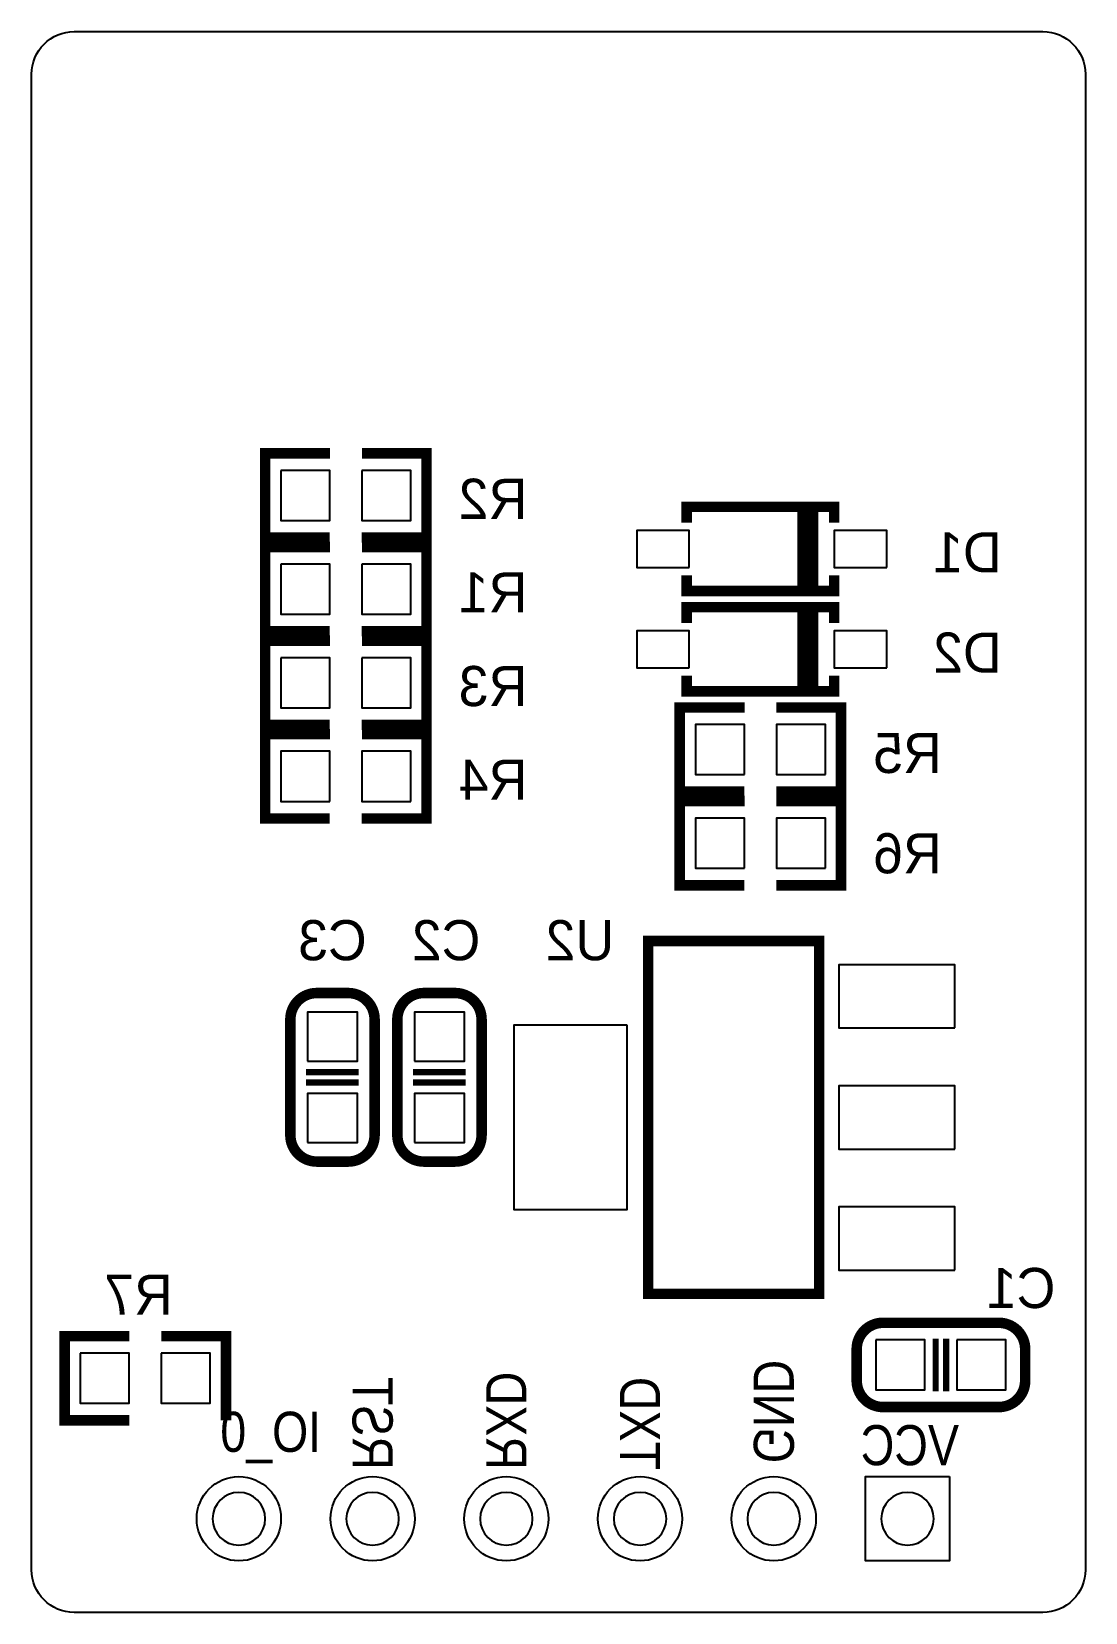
# Model space of a CAD drawing. Extents: x 0.5 to 20.5, y 0 to 30.
import ezdxf
from ezdxf.enums import TextEntityAlignment as Align

# ---------------------------------------------------------------- set-up
doc = ezdxf.new("R2010")
doc.units = 0
for name, color, linetype in [('BG_OUTLINE', 6, 'CONTINUOUS'), ('BO_SILKSCREEN_BOTTOM', 4, 'CONTINUOUS'), ('PG_SILKSCREEN_BOTTOM', 4, 'CONTINUOUS'), ('PIN_BOTTOM', 111, 'CONTINUOUS'), ('RE_DISPLAY_TOP', 142, 'CONTINUOUS'), ('RE_SILKSCREEN_BOTTOM', 4, 'CONTINUOUS')]:
    doc.layers.add(name, color=color, linetype=linetype)

msp = doc.modelspace()

# ---------------------------------------------------------------- linework, layer by layer
at = {"layer": 'BG_OUTLINE'}
msp.add_lwpolyline([(19.716013, 30.015993, -0.414199), (20.523987, 29.208019), (20.523987, 0.807999, -0.414216), (19.715988, 0), (1.315999, 0, -0.414213), (0.508, 0.807999), (0.508, 29.207993, -0.414215), (1.315999, 30.015993)], format="xyb", close=True, dxfattribs=at)
msp.add_lwpolyline([(19.716013, 30.015993, -0.414199), (20.523987, 29.208019), (20.523987, 0.807999, -0.414216), (19.715988, 0), (1.315999, 0, -0.414213), (0.508, 0.807999), (0.508, 29.207993, -0.414215), (1.315999, 30.015993)], format="xyb", close=True, dxfattribs=at)
at = {"layer": 'PG_SILKSCREEN_BOTTOM'}
for points, const_width in [([(6.171997, 20.409002), (4.944999, 20.409002), (4.944999, 22.008998), (6.177001, 22.008998)], 0.2), ([(6.782003, 22.008998), (8.009001, 22.008998), (8.009001, 20.409002), (6.776999, 20.409002)], 0.2), ([(12.951003, 20.692999), (12.951003, 20.992998), (15.750997, 20.992998), (15.750997, 20.692999)], 0.2), ([(15.250998, 20.892999), (15.250998, 19.493001)], 0.399999), ([(6.171997, 18.631002), (4.944999, 18.631002), (4.944999, 20.230998), (6.177001, 20.230998)], 0.2), ([(6.782003, 20.230998), (8.009001, 20.230998), (8.009001, 18.631002), (6.776999, 18.631002)], 0.2), ([(15.750997, 19.693001), (15.750997, 19.393002), (12.951003, 19.393002), (12.951003, 19.693001)], 0.2), ([(12.951003, 18.787999), (12.951003, 19.087998), (15.750997, 19.087998), (15.750997, 18.787999)], 0.2), ([(15.250998, 18.987999), (15.250998, 17.588001)], 0.399999), ([(6.171997, 16.853002), (4.944999, 16.853002), (4.944999, 18.452998), (6.177001, 18.452998)], 0.2), ([(6.782003, 18.452998), (8.009001, 18.452998), (8.009001, 16.853002), (6.776999, 16.853002)], 0.2), ([(15.750997, 17.788001), (15.750997, 17.488002), (12.951003, 17.488002), (12.951003, 17.788001)], 0.2), ([(14.045997, 15.583002), (12.818999, 15.583002), (12.818999, 17.182998), (14.051001, 17.182998)], 0.2), ([(14.656003, 17.182998), (15.883001, 17.182998), (15.883001, 15.583002), (14.650999, 15.583002)], 0.2), ([(6.171997, 15.075002), (4.944999, 15.075002), (4.944999, 16.674998), (6.177001, 16.674998)], 0.2), ([(6.782003, 16.674998), (8.009001, 16.674998), (8.009001, 15.075002), (6.776999, 15.075002)], 0.2), ([(14.045997, 13.805002), (12.818999, 13.805002), (12.818999, 15.404998), (14.051001, 15.404998)], 0.2), ([(14.656003, 15.404998), (15.883001, 15.404998), (15.883001, 13.805002), (14.650999, 13.805002)], 0.2), ([(12.21801, 6.047994), (12.21801, 12.748006), (15.46799, 12.748006), (15.46799, 6.047994), (12.21801, 6.047994)], 0.2), ([(5.723001, 10.26), (6.722999, 10.26)], 0.11999), ([(7.755001, 10.26), (8.754999, 10.26)], 0.11999), ([(6.722999, 10.06), (5.723001, 10.06)], 0.11999), ([(8.754999, 10.06), (7.755001, 10.06)], 0.11999), ([(2.361997, 3.645002), (1.134999, 3.645002), (1.134999, 5.244998), (2.367001, 5.244998)], 0.2), ([(2.972003, 5.244998), (4.199001, 5.244998), (4.199001, 3.645002)], 0.2), ([(17.68, 4.199001), (17.68, 5.198999)], 0.11999), ([(17.88, 5.198999), (17.88, 4.199001)], 0.11999)]:
    msp.add_lwpolyline(points, dxfattribs=dict(at, const_width=const_width))
at = {"layer": 'PG_SILKSCREEN_BOTTOM', "const_width": 0.2}
for points in [[(7.022998, 9.060002), (7.022998, 11.259998, 0.414222), (6.522999, 11.759997), (5.923001, 11.759997, 0.414214), (5.423002, 11.259998), (5.423002, 9.060002, 0.414206), (5.923001, 8.560003), (6.522999, 8.560003, 0.414215), (7.022998, 9.060002)], [(9.054998, 9.060002), (9.054998, 11.259998, 0.41422), (8.554999, 11.759997), (7.955001, 11.759997, 0.414216), (7.455002, 11.259998), (7.455002, 9.060002, 0.414209), (7.955001, 8.560003), (8.554999, 8.560003, 0.414212), (9.054998, 9.060002)], [(16.680002, 3.899002), (18.879998, 3.899002, 0.414218), (19.379997, 4.399001), (19.379997, 4.998999, 0.414215), (18.879998, 5.498998), (16.680002, 5.498998, 0.41421), (16.180003, 4.998999), (16.180003, 4.399001, 0.414214), (16.680002, 3.899002)]]:
    msp.add_lwpolyline(points, format="xyb", dxfattribs=at)
at = {"layer": 'PIN_BOTTOM'}
for points in [[(5.242001, 21.684005), (5.242001, 20.733995), (6.171997, 20.733995), (6.171997, 21.684005)], [(6.782003, 21.684005), (6.782003, 20.733995), (7.711999, 20.733995), (7.711999, 21.684005)], [(13.00099, 19.842988), (13.00099, 20.542987), (12.000992, 20.542987), (12.000992, 19.842988)], [(16.750995, 19.842988), (16.750995, 20.542987), (15.750997, 20.542987), (15.750997, 19.842988)], [(5.242001, 19.906005), (5.242001, 18.955995), (6.171997, 18.955995), (6.171997, 19.906005)], [(6.782003, 19.906005), (6.782003, 18.955995), (7.711999, 18.955995), (7.711999, 19.906005)], [(13.00099, 17.937988), (13.00099, 18.637987), (12.000992, 18.637987), (12.000992, 17.937988)], [(16.750995, 17.937988), (16.750995, 18.637987), (15.750997, 18.637987), (15.750997, 17.937988)], [(5.242001, 18.128005), (5.242001, 17.177995), (6.171997, 17.177995), (6.171997, 18.128005)], [(6.782003, 18.128005), (6.782003, 17.177995), (7.711999, 17.177995), (7.711999, 18.128005)], [(14.045997, 15.907995), (14.045997, 16.858005), (13.116001, 16.858005), (13.116001, 15.907995)], [(15.585999, 15.907995), (15.585999, 16.858005), (14.656003, 16.858005), (14.656003, 15.907995)], [(6.171997, 15.399995), (6.171997, 16.350005), (5.242001, 16.350005), (5.242001, 15.399995)], [(7.711999, 15.399995), (7.711999, 16.350005), (6.782003, 16.350005), (6.782003, 15.399995)], [(14.045997, 14.129995), (14.045997, 15.080005), (13.116001, 15.080005), (13.116001, 14.129995)], [(15.585999, 14.129995), (15.585999, 15.080005), (14.656003, 15.080005), (14.656003, 14.129995)], [(18.042992, 11.097997), (18.042992, 12.297994), (15.842996, 12.297994), (15.842996, 11.097997)], [(5.747995, 10.465003), (6.698005, 10.465003), (6.698005, 11.394999), (5.747995, 11.394999)], [(7.779995, 10.465003), (8.730005, 10.465003), (8.730005, 11.394999), (7.779995, 11.394999)], [(11.81801, 11.147997), (9.668002, 11.147997), (9.668002, 7.648004), (11.81801, 7.648004)], [(18.042992, 8.798001), (18.042992, 9.997999), (15.842996, 9.997999), (15.842996, 8.798001)], [(5.747995, 8.925001), (6.698005, 8.925001), (6.698005, 9.854997), (5.747995, 9.854997)], [(7.779995, 8.925001), (8.730005, 8.925001), (8.730005, 9.854997), (7.779995, 9.854997)], [(18.042992, 6.498006), (18.042992, 7.698003), (15.842996, 7.698003), (15.842996, 6.498006)], [(16.545001, 5.174005), (16.545001, 4.223995), (17.474997, 4.223995), (17.474997, 5.174005)], [(18.085003, 5.174005), (18.085003, 4.223995), (19.014999, 4.223995), (19.014999, 5.174005)], [(1.432001, 4.920005), (1.432001, 3.969995), (2.361997, 3.969995), (2.361997, 4.920005)], [(2.972003, 4.920005), (2.972003, 3.969995), (3.901999, 3.969995), (3.901999, 4.920005)], [(17.944998, 2.577998), (17.944998, 0.978002), (16.345002, 0.978002), (16.345002, 2.577998)]]:
    msp.add_lwpolyline(points, close=True, dxfattribs=at)
for centre in [(4.445, 1.778), (6.985, 1.778), (9.525, 1.778), (12.065, 1.778), (14.605, 1.778)]:
    msp.add_circle(centre, 0.799998, dxfattribs=at)
at = {"layer": 'RE_DISPLAY_TOP'}
for points in [[(4.944999, 1.778, 1), (3.945001, 1.778, 1)], [(7.484999, 1.778, 1), (6.485001, 1.778, 1)], [(10.024999, 1.778, 1), (9.025001, 1.778, 1)], [(12.564999, 1.778, 1), (11.565001, 1.778, 1)], [(15.104999, 1.778, 1), (14.105001, 1.778, 1)], [(17.644999, 1.778, 1), (16.645001, 1.778, 1)]]:
    msp.add_lwpolyline(points, format="xyb", close=True, dxfattribs=at)

# ---------------------------------------------------------------- texts
at = {"layer": 'BO_SILKSCREEN_BOTTOM', "text_generation_flag": 2, "width": 0.866667}
for s, p in [('RXD', (9.144, 2.7051)), ('GND', (14.224, 2.8321)), ('RST', (6.604, 2.7051)), ('TXD', (11.684, 2.7051))]:
    msp.add_text(s, height=0.762, rotation=270, dxfattribs=at).set_placement(p)
for s, p in [('IO_0', (6.0071, 3.048)), ('VCC', (18.1229, 2.794))]:
    msp.add_text(s, height=0.762, dxfattribs=at).set_placement(p)
at = {"layer": 'RE_SILKSCREEN_BOTTOM', "text_generation_flag": 2}
for s, p in [('R2', (9.271, 20.7645)), ('R1', (9.271, 18.9865)), ('R3', (9.271, 17.2085)), ('R5', (17.145, 15.9385)), ('R4', (9.271, 15.4305)), ('R6', (17.145, 14.0335)), ('C3', (6.223, 12.3825)), ('C2', (8.382, 12.3825)), ('U2', (10.922, 12.3825)), ('R7', (2.54, 5.6515)), ('C1', (19.304, 5.7785))]:
    msp.add_text(s, height=0.762, dxfattribs=at).set_placement(p, align=Align.CENTER)
for s, p in [('D1', (18.9357, 19.7485)), ('D2', (18.9357, 17.8435))]:
    msp.add_text(s, height=0.762, dxfattribs=at).set_placement(p)

doc.saveas('drawing.dxf')
